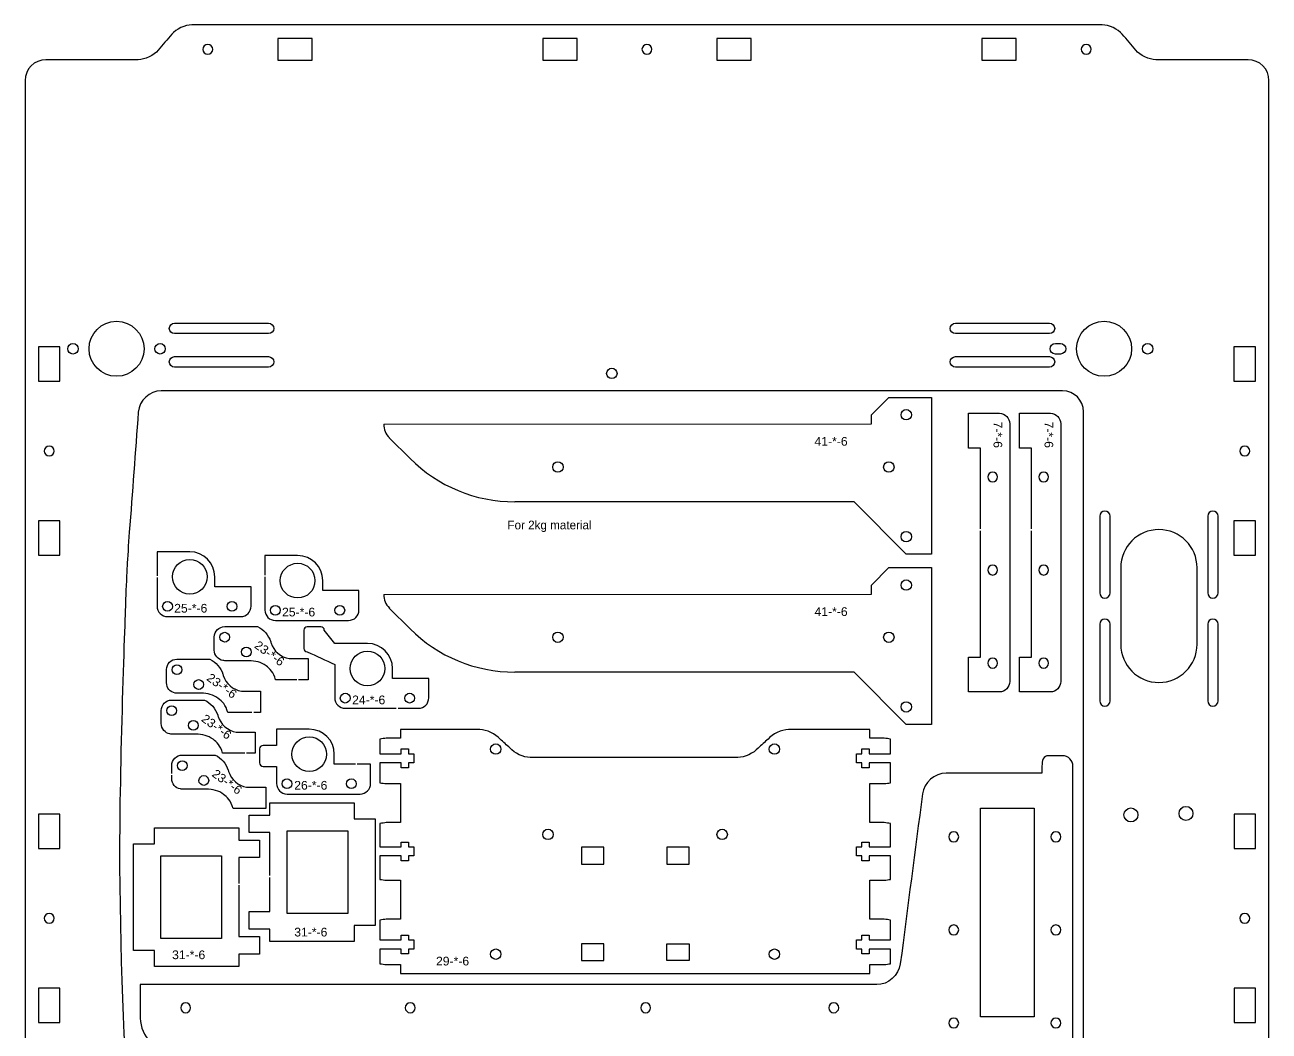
# Model space of a CAD drawing. Extents: x 0 to 723, y 0 to 489.
# Drawn here: x 5.7 to 362.8, y 199.7 to 488.6 of the extents above; entities that cross this region are included whole.
import ezdxf

# ---------------------------------------------------------------- set-up
doc = ezdxf.new("R2010")
doc.units = 0
doc.layers.get('0').update_dxf_attribs({"linetype": 'CONTINUOUS'})
for name, color, linetype in [('GRAVIRANJE', 3, 'CONTINUOUS'), ('HOLES', 160, 'CONTINUOUS'), ('IZREZ', 7, 'CONTINUOUS'), ('Prvi izrez', 6, 'CONTINUOUS'), ('PRVI_IZREZ', 6, 'CONTINUOUS')]:
    doc.layers.add(name, color=color, linetype=linetype)
doc.styles.get("Standard").update_dxf_attribs({"font": 'ARIAL.TTF'})

msp = doc.modelspace()

# ---------------------------------------------------------------- linework, layer by layer
at = {"layer": 'HOLES'}
for points in [[(78.25, 478.48), (88.1, 478.48), (88.1, 484.68), (78.25, 484.68), (78.25, 484.68)], [(164.17, 484.68), (154.32, 484.68), (154.32, 478.48), (164.17, 478.48), (164.17, 478.48)], [(214.17, 484.68), (204.32, 484.68), (204.32, 478.48), (214.17, 478.48), (214.17, 478.48)], [(290.27, 484.68), (280.42, 484.68), (280.42, 478.48), (290.27, 478.48), (290.27, 478.48)], [(9.54, 386.32), (15.74, 386.32), (15.74, 396.17), (9.54, 396.17), (9.54, 396.17)], [(352.76, 386.32), (358.96, 386.32), (358.96, 396.17), (352.76, 396.17), (352.76, 396.17)], [(9.54, 336.32), (15.74, 336.32), (15.74, 346.17), (9.54, 346.17), (9.54, 346.17)], [(352.76, 336.32), (358.96, 336.32), (358.96, 346.17), (352.76, 346.17), (352.76, 346.17)], [(9.54, 252.14), (15.74, 252.14), (15.74, 261.99), (9.54, 261.99), (9.54, 261.99)], [(352.77, 252.14), (358.97, 252.14), (358.97, 261.99), (352.77, 261.99), (352.77, 261.99)], [(98.38, 233.48), (80.98, 233.48), (80.98, 257.18), (98.38, 257.18), (98.38, 257.18)], [(44.69, 250), (62.09, 250), (62.09, 226.3), (44.69, 226.3), (44.69, 226.3)], [(9.54, 202.14), (15.74, 202.14), (15.74, 211.99), (9.54, 211.99), (9.54, 211.99)], [(352.77, 202.14), (358.97, 202.14), (358.97, 211.99), (352.77, 211.99), (352.77, 211.99)]]:
    msp.add_lwpolyline(points, close=True, dxfattribs=at)
at = {"layer": 'HOLES', "linetype": 'Continuous'}
msp.add_lwpolyline([(295.44, 203.74), (279.99, 203.74), (279.99, 263.74), (295.44, 263.74)], close=True, dxfattribs=at)
at = {"layer": 'HOLES', "elevation": -38.5}
for points in [[(165.43, 252.45), (165.43, 247.66), (171.83, 247.66), (171.83, 252.45), (171.83, 252.45)], [(189.94, 252.45), (189.94, 247.66), (196.34, 247.66), (196.34, 252.45), (196.34, 252.45)], [(171.83, 219.96), (171.83, 224.75), (165.43, 224.75), (165.43, 219.96), (165.43, 219.96)], [(189.94, 219.96), (189.94, 224.75), (196.34, 224.75), (196.34, 219.96)]]:
    msp.add_lwpolyline(points, close=True, dxfattribs=at)
at = {"layer": 'HOLES'}
for centre, radius in [((174.16, 388.52), 1.5), ((258.68, 376.65), 1.5), ((158.68, 361.65), 1.5), ((253.68, 361.65), 1.5), ((258.68, 341.65), 1.5), ((258.68, 327.76), 1.5), ((158.68, 312.76), 1.5), ((253.68, 312.76), 1.5), ((258.68, 292.76), 1.5), ((140.84, 280.67), 1.5), ((220.84, 280.67), 1.5), ((323.18, 261.75), 2), ((338.98, 262.19), 2), ((155.84, 256.16), 1.5), ((205.84, 256.16), 1.5), ((140.84, 221.77), 1.5), ((220.84, 221.77), 1.5)]:
    msp.add_circle(centre, radius, dxfattribs=at)
at = {"layer": 'HOLES', "linetype": 'Continuous'}
for centre in [(53.01, 330.12), (83.97, 329.02), (104.02, 303.79), (87.31, 279.19)]:
    msp.add_circle(centre, 4.98, dxfattribs=at)
at = {"layer": 'HOLES'}
for points, knots in [([(59.6, 481.57), (59.6, 480.79), (58.96, 480.15), (58.17, 480.15), (57.38, 480.15), (56.75, 480.79), (56.75, 481.57), (56.75, 482.36), (57.38, 483), (58.17, 483), (58.96, 483), (59.6, 482.36), (59.6, 481.57)], [0, 0, 0, 0, 1, 1, 1, 2, 2, 2, 3, 3, 3, 4, 4, 4, 4]), ([(182.82, 481.58), (182.82, 482.37), (183.46, 483), (184.24, 483), (185.03, 483), (185.67, 482.37), (185.67, 481.58), (185.67, 480.79), (185.03, 480.15), (184.24, 480.15), (183.46, 480.15), (182.82, 480.79), (182.82, 481.58)], [0, 0, 0, 0, 1, 1, 1, 2, 2, 2, 3, 3, 3, 4, 4, 4, 4]), ([(308.92, 481.58), (308.92, 482.36), (309.55, 483), (310.34, 483), (311.13, 483), (311.76, 482.36), (311.76, 481.58), (311.76, 480.79), (311.13, 480.15), (310.34, 480.15), (309.55, 480.15), (308.92, 480.79), (308.92, 481.58)], [0, 0, 0, 0, 1, 1, 1, 2, 2, 2, 3, 3, 3, 4, 4, 4, 4]), ([(39.88, 395.59), (39.88, 399.95), (36.34, 403.49), (31.98, 403.49), (27.61, 403.49), (24.08, 399.95), (24.08, 395.59), (24.08, 391.23), (27.61, 387.69), (31.98, 387.69), (36.34, 387.69), (39.88, 391.23), (39.88, 395.59)], [0, 0, 0, 0, 1, 1, 1, 2, 2, 2, 3, 3, 3, 4, 4, 4, 4]), ([(75.62, 402.94), (66.62, 402.94), (57.62, 402.94), (48.62, 402.94), (47.79, 402.94), (47.12, 402.27), (47.12, 401.44), (47.12, 400.61), (47.79, 399.94), (48.62, 399.94), (57.62, 399.94), (66.62, 399.94), (75.62, 399.94), (76.44, 399.94), (77.12, 400.61), (77.12, 401.44), (77.12, 402.27), (76.44, 402.94), (75.62, 402.94), (75.62, 402.94), (75.62, 402.94), (75.62, 402.94)], [0, 0, 0, 0, 1, 1, 1, 2, 2, 2, 3, 3, 3, 4, 4, 4, 5, 5, 5, 6, 6, 6, 6.000001, 6.000001, 6.000001, 6.000001]), ([(299.8, 402.94), (290.8, 402.94), (281.8, 402.94), (272.8, 402.94), (271.97, 402.94), (271.3, 402.27), (271.3, 401.44), (271.3, 400.61), (271.97, 399.94), (272.8, 399.94), (281.8, 399.94), (290.8, 399.94), (299.8, 399.94), (300.63, 399.94), (301.3, 400.61), (301.3, 401.44), (301.3, 402.27), (300.63, 402.94), (299.8, 402.94)], [0, 0, 0, 0, 1, 1, 1, 2, 2, 2, 3, 3, 3, 4, 4, 4, 5, 5, 5, 6, 6, 6, 6]), ([(323.38, 395.59), (323.38, 399.95), (319.84, 403.49), (315.48, 403.49), (311.11, 403.49), (307.58, 399.95), (307.58, 395.59), (307.58, 391.23), (311.11, 387.69), (315.48, 387.69), (319.84, 387.69), (323.38, 391.23), (323.38, 395.59)], [0, 0, 0, 0, 1, 1, 1, 2, 2, 2, 3, 3, 3, 4, 4, 4, 4]), ([(20.98, 395.59), (20.98, 396.42), (20.3, 397.09), (19.48, 397.09), (18.65, 397.09), (17.97, 396.42), (17.97, 395.59), (17.97, 394.76), (18.65, 394.09), (19.48, 394.09), (20.3, 394.09), (20.98, 394.76), (20.98, 395.59)], [0, 0, 0, 0, 1, 1, 1, 2, 2, 2, 3, 3, 3, 4, 4, 4, 4]), ([(45.98, 395.59), (45.98, 396.42), (45.3, 397.09), (44.48, 397.09), (43.65, 397.09), (42.98, 396.42), (42.98, 395.59), (42.98, 394.76), (43.65, 394.09), (44.48, 394.09), (45.3, 394.09), (45.98, 394.76), (45.98, 395.59)], [0, 0, 0, 0, 1, 1, 1, 2, 2, 2, 3, 3, 3, 4, 4, 4, 4]), ([(302.98, 394.09), (303.8, 394.09), (304.48, 394.76), (304.48, 395.59), (304.48, 396.42), (303.8, 397.09), (302.98, 397.09), (302.48, 397.09), (301.98, 397.09), (301.48, 397.09), (300.65, 397.09), (299.97, 396.42), (299.97, 395.59), (299.97, 394.76), (300.65, 394.09), (301.48, 394.09), (301.98, 394.09), (302.48, 394.09), (302.98, 394.09)], [0, 0, 0, 0, 1, 1, 1, 2, 2, 2, 3, 3, 3, 4, 4, 4, 5, 5, 5, 6, 6, 6, 6]), ([(329.48, 395.59), (329.48, 396.42), (328.8, 397.09), (327.98, 397.09), (327.15, 397.09), (326.48, 396.42), (326.48, 395.59), (326.48, 394.76), (327.15, 394.09), (327.98, 394.09), (328.8, 394.09), (329.48, 394.76), (329.48, 395.59)], [0, 0, 0, 0, 1, 1, 1, 2, 2, 2, 3, 3, 3, 4, 4, 4, 4]), ([(48.62, 393.34), (47.79, 393.34), (47.12, 392.67), (47.12, 391.84), (47.12, 391.01), (47.79, 390.34), (48.62, 390.34), (57.62, 390.34), (66.62, 390.34), (75.62, 390.34), (76.44, 390.34), (77.12, 391.01), (77.12, 391.84), (77.12, 392.67), (76.44, 393.34), (75.62, 393.34), (66.62, 393.34), (57.62, 393.34), (48.62, 393.34)], [0, 0, 0, 0, 1, 1, 1, 2, 2, 2, 3, 3, 3, 4, 4, 4, 5, 5, 5, 6, 6, 6, 6]), ([(299.8, 393.34), (290.8, 393.34), (281.8, 393.34), (272.8, 393.34), (271.97, 393.34), (271.3, 392.67), (271.3, 391.84), (271.3, 391.01), (271.97, 390.34), (272.8, 390.34), (281.8, 390.34), (290.8, 390.34), (299.8, 390.34), (300.63, 390.34), (301.3, 391.01), (301.3, 391.84), (301.3, 392.67), (300.63, 393.34), (299.8, 393.34)], [0, 0, 0, 0, 1, 1, 1, 2, 2, 2, 3, 3, 3, 4, 4, 4, 5, 5, 5, 6, 6, 6, 6]), ([(12.64, 367.67), (13.43, 367.67), (14.07, 367.03), (14.07, 366.24), (14.07, 365.45), (13.43, 364.82), (12.64, 364.82), (11.86, 364.82), (11.22, 365.45), (11.22, 366.24), (11.22, 367.03), (11.86, 367.67), (12.64, 367.67)], [0, 0, 0, 0, 1, 1, 1, 2, 2, 2, 3, 3, 3, 4, 4, 4, 4]), ([(355.86, 367.67), (356.64, 367.67), (357.28, 367.03), (357.28, 366.24), (357.28, 365.45), (356.64, 364.82), (355.86, 364.82), (355.07, 364.82), (354.43, 365.45), (354.43, 366.24), (354.43, 367.03), (355.07, 367.67), (355.86, 367.67)], [0, 0, 0, 0, 1, 1, 1, 2, 2, 2, 3, 3, 3, 4, 4, 4, 4]), ([(282.06, 358.79), (282.06, 359.57), (282.7, 360.21), (283.49, 360.21), (284.28, 360.21), (284.91, 359.57), (284.91, 358.79), (284.91, 358), (284.28, 357.36), (283.49, 357.36), (282.7, 357.36), (282.06, 358), (282.06, 358.79)], [0, 0, 0, 0, 1, 1, 1, 2, 2, 2, 3, 3, 3, 4, 4, 4, 4]), ([(296.71, 358.79), (296.71, 359.57), (297.35, 360.21), (298.13, 360.21), (298.92, 360.21), (299.56, 359.57), (299.56, 358.79), (299.56, 358), (298.92, 357.36), (298.13, 357.36), (297.35, 357.36), (296.71, 358), (296.71, 358.79)], [0, 0, 0, 0, 1, 1, 1, 2, 2, 2, 3, 3, 3, 4, 4, 4, 4]), ([(317.21, 347.49), (317.21, 340.16), (317.21, 332.83), (317.21, 325.49), (317.21, 324.66), (316.54, 323.99), (315.71, 323.99), (314.88, 323.99), (314.21, 324.66), (314.21, 325.49), (314.21, 332.83), (314.21, 340.16), (314.21, 347.49), (314.21, 348.32), (314.88, 348.99), (315.71, 348.99), (316.54, 348.99), (317.21, 348.32), (317.21, 347.49)], [0, 0, 0, 0, 1, 1, 1, 2, 2, 2, 3, 3, 3, 4, 4, 4, 5, 5, 5, 6, 6, 6, 6]), ([(348.21, 347.49), (348.21, 340.16), (348.21, 332.83), (348.21, 325.49), (348.21, 324.66), (347.54, 323.99), (346.71, 323.99), (345.88, 323.99), (345.21, 324.66), (345.21, 325.49), (345.21, 332.83), (345.21, 340.16), (345.21, 347.49), (345.21, 348.32), (345.88, 348.99), (346.71, 348.99), (347.54, 348.99), (348.21, 348.32), (348.21, 347.49)], [0, 0, 0, 0, 1, 1, 1, 2, 2, 2, 3, 3, 3, 4, 4, 4, 5, 5, 5, 6, 6, 6, 6]), ([(342.16, 310.74), (342.16, 304.69), (337.26, 299.79), (331.21, 299.79), (325.16, 299.79), (320.26, 304.69), (320.26, 310.74), (320.26, 318.08), (320.26, 325.41), (320.26, 332.74), (320.26, 338.79), (325.16, 343.69), (331.21, 343.69), (337.26, 343.69), (342.16, 338.79), (342.16, 332.74), (342.16, 325.41), (342.16, 318.08), (342.16, 310.74)], [0, 0, 0, 0, 1, 1, 1, 2, 2, 2, 3, 3, 3, 4, 4, 4, 5, 5, 5, 6, 6, 6, 6]), ([(282.06, 332.06), (282.06, 332.85), (282.7, 333.49), (283.49, 333.49), (284.28, 333.49), (284.91, 332.85), (284.91, 332.06), (284.91, 331.28), (284.28, 330.64), (283.49, 330.64), (282.7, 330.64), (282.06, 331.28), (282.06, 332.06)], [0, 0, 0, 0, 1, 1, 1, 2, 2, 2, 3, 3, 3, 4, 4, 4, 4]), ([(296.71, 332.06), (296.71, 332.85), (297.35, 333.49), (298.13, 333.49), (298.92, 333.49), (299.56, 332.85), (299.56, 332.06), (299.56, 331.28), (298.92, 330.64), (298.13, 330.64), (297.35, 330.64), (296.71, 331.28), (296.71, 332.06)], [0, 0, 0, 0, 1, 1, 1, 2, 2, 2, 3, 3, 3, 4, 4, 4, 4]), ([(45.22, 321.62), (45.21, 320.85), (45.84, 320.22), (46.61, 320.22), (47.38, 320.22), (48.01, 320.84), (48.02, 321.61), (48.02, 322.39), (47.39, 323.02), (46.62, 323.02), (45.85, 323.02), (45.22, 322.4), (45.22, 321.62)], [0, 0, 0, 0, 1, 1, 1, 2, 2, 2, 3, 3, 3, 4, 4, 4, 4]), ([(63.71, 321.62), (63.71, 320.85), (64.33, 320.22), (65.1, 320.22), (65.88, 320.22), (66.51, 320.84), (66.51, 321.61), (66.51, 322.39), (65.89, 323.02), (65.11, 323.02), (64.34, 323.02), (63.71, 322.4), (63.71, 321.62)], [0, 0, 0, 0, 1, 1, 1, 2, 2, 2, 3, 3, 3, 4, 4, 4, 4]), ([(76.18, 320.52), (76.17, 319.75), (76.8, 319.12), (77.57, 319.12), (78.34, 319.12), (78.97, 319.74), (78.98, 320.51), (78.98, 321.29), (78.35, 321.92), (77.58, 321.92), (76.81, 321.92), (76.18, 321.3), (76.18, 320.52)], [0, 0, 0, 0, 1, 1, 1, 2, 2, 2, 3, 3, 3, 4, 4, 4, 4]), ([(94.67, 320.52), (94.67, 319.75), (95.29, 319.12), (96.07, 319.12), (96.84, 319.12), (97.47, 319.74), (97.47, 320.51), (97.47, 321.29), (96.85, 321.92), (96.08, 321.92), (95.3, 321.92), (94.67, 321.3), (94.67, 320.52)], [0, 0, 0, 0, 1, 1, 1, 2, 2, 2, 3, 3, 3, 4, 4, 4, 4]), ([(317.21, 316.49), (317.21, 309.16), (317.21, 301.83), (317.21, 294.49), (317.21, 293.67), (316.54, 292.99), (315.71, 292.99), (314.88, 292.99), (314.21, 293.67), (314.21, 294.49), (314.21, 301.83), (314.21, 309.16), (314.21, 316.49), (314.21, 317.32), (314.88, 317.99), (315.71, 317.99), (316.54, 317.99), (317.21, 317.32), (317.21, 316.49)], [0, 0, 0, 0, 1, 1, 1, 2, 2, 2, 3, 3, 3, 4, 4, 4, 5, 5, 5, 6, 6, 6, 6]), ([(348.21, 316.49), (348.21, 309.16), (348.21, 301.83), (348.21, 294.49), (348.21, 293.67), (347.54, 292.99), (346.71, 292.99), (345.88, 292.99), (345.21, 293.67), (345.21, 294.49), (345.21, 301.83), (345.21, 309.16), (345.21, 316.49), (345.21, 317.32), (345.88, 317.99), (346.71, 317.99), (347.54, 317.99), (348.21, 317.32), (348.21, 316.49)], [0, 0, 0, 0, 1, 1, 1, 2, 2, 2, 3, 3, 3, 4, 4, 4, 5, 5, 5, 6, 6, 6, 6]), ([(61.64, 312.8), (61.64, 312.02), (62.26, 311.4), (63.04, 311.39), (63.81, 311.39), (64.44, 312.01), (64.44, 312.79), (64.44, 313.56), (63.82, 314.19), (63.05, 314.19), (62.27, 314.2), (61.65, 313.57), (61.64, 312.8)], [0, 0, 0, 0, 1, 1, 1, 2, 2, 2, 3, 3, 3, 4, 4, 4, 4]), ([(67.84, 308.54), (67.84, 307.77), (68.46, 307.14), (69.24, 307.14), (70.01, 307.13), (70.64, 307.76), (70.64, 308.53), (70.64, 309.3), (70.02, 309.93), (69.25, 309.94), (68.47, 309.94), (67.84, 309.32), (67.84, 308.54)], [0, 0, 0, 0, 1, 1, 1, 2, 2, 2, 3, 3, 3, 4, 4, 4, 4]), ([(47.93, 303.46), (47.93, 302.69), (48.55, 302.06), (49.32, 302.06), (50.1, 302.06), (50.73, 302.68), (50.73, 303.45), (50.73, 304.23), (50.11, 304.85), (49.33, 304.86), (48.56, 304.86), (47.93, 304.24), (47.93, 303.46)], [0, 0, 0, 0, 1, 1, 1, 2, 2, 2, 3, 3, 3, 4, 4, 4, 4]), ([(282.06, 305.34), (282.06, 306.13), (282.7, 306.77), (283.49, 306.77), (284.28, 306.77), (284.91, 306.13), (284.91, 305.34), (284.91, 304.56), (284.28, 303.92), (283.49, 303.92), (282.7, 303.92), (282.06, 304.56), (282.06, 305.34)], [0, 0, 0, 0, 1, 1, 1, 2, 2, 2, 3, 3, 3, 4, 4, 4, 4]), ([(296.71, 305.34), (296.71, 306.13), (297.35, 306.77), (298.13, 306.77), (298.92, 306.77), (299.56, 306.13), (299.56, 305.34), (299.56, 304.56), (298.92, 303.92), (298.13, 303.92), (297.35, 303.92), (296.71, 304.56), (296.71, 305.34)], [0, 0, 0, 0, 1, 1, 1, 2, 2, 2, 3, 3, 3, 4, 4, 4, 4]), ([(54.13, 299.21), (54.13, 298.43), (54.75, 297.81), (55.52, 297.8), (56.3, 297.8), (56.93, 298.42), (56.93, 299.2), (56.93, 299.97), (56.31, 300.6), (55.53, 300.6), (54.76, 300.6), (54.13, 299.98), (54.13, 299.21)], [0, 0, 0, 0, 1, 1, 1, 2, 2, 2, 3, 3, 3, 4, 4, 4, 4]), ([(96.22, 295.3), (96.22, 294.52), (96.85, 293.89), (97.62, 293.89), (98.39, 293.89), (99.02, 294.51), (99.02, 295.29), (99.03, 296.06), (98.4, 296.69), (97.63, 296.69), (96.86, 296.69), (96.23, 296.07), (96.22, 295.3)], [0, 0, 0, 0, 1, 1, 1, 2, 2, 2, 3, 3, 3, 4, 4, 4, 4]), ([(114.72, 295.3), (114.72, 294.52), (115.34, 293.89), (116.11, 293.89), (116.89, 293.89), (117.51, 294.51), (117.52, 295.29), (117.52, 296.06), (116.9, 296.69), (116.12, 296.69), (115.35, 296.69), (114.72, 296.07), (114.72, 295.3)], [0, 0, 0, 0, 1, 1, 1, 2, 2, 2, 3, 3, 3, 4, 4, 4, 4]), ([(46.42, 291.72), (46.42, 290.95), (47.04, 290.32), (47.82, 290.32), (48.59, 290.31), (49.22, 290.94), (49.22, 291.71), (49.23, 292.48), (48.6, 293.11), (47.83, 293.12), (47.05, 293.12), (46.43, 292.49), (46.42, 291.72)], [0, 0, 0, 0, 1, 1, 1, 2, 2, 2, 3, 3, 3, 4, 4, 4, 4]), ([(52.62, 287.46), (52.62, 286.69), (53.24, 286.06), (54.02, 286.06), (54.79, 286.06), (55.42, 286.68), (55.42, 287.45), (55.42, 288.23), (54.8, 288.86), (54.03, 288.86), (53.25, 288.86), (52.63, 288.24), (52.62, 287.46)], [0, 0, 0, 0, 1, 1, 1, 2, 2, 2, 3, 3, 3, 4, 4, 4, 4]), ([(49.44, 275.91), (49.43, 275.14), (50.06, 274.51), (50.83, 274.51), (51.6, 274.5), (52.23, 275.13), (52.24, 275.9), (52.24, 276.67), (51.61, 277.3), (50.84, 277.31), (50.07, 277.31), (49.44, 276.68), (49.44, 275.91)], [0, 0, 0, 0, 1, 1, 1, 2, 2, 2, 3, 3, 3, 4, 4, 4, 4]), ([(55.64, 271.66), (55.63, 270.88), (56.26, 270.25), (57.03, 270.25), (57.8, 270.25), (58.43, 270.87), (58.43, 271.65), (58.44, 272.42), (57.81, 273.05), (57.04, 273.05), (56.27, 273.05), (55.64, 272.43), (55.64, 271.66)], [0, 0, 0, 0, 1, 1, 1, 2, 2, 2, 3, 3, 3, 4, 4, 4, 4]), ([(79.51, 270.7), (79.51, 269.93), (80.14, 269.3), (80.91, 269.3), (81.68, 269.29), (82.31, 269.92), (82.31, 270.69), (82.32, 271.46), (81.69, 272.09), (80.92, 272.09), (80.15, 272.1), (79.52, 271.47), (79.51, 270.7)], [0, 0, 0, 0, 1, 1, 1, 2, 2, 2, 3, 3, 3, 4, 4, 4, 4]), ([(98.01, 270.7), (98.01, 269.93), (98.63, 269.3), (99.4, 269.3), (100.18, 269.29), (100.8, 269.92), (100.81, 270.69), (100.81, 271.46), (100.19, 272.09), (99.41, 272.09), (98.64, 272.1), (98.01, 271.47), (98.01, 270.7)], [0, 0, 0, 0, 1, 1, 1, 2, 2, 2, 3, 3, 3, 4, 4, 4, 4]), ([(270.89, 255.46), (270.89, 256.25), (271.52, 256.89), (272.31, 256.89), (273.1, 256.89), (273.74, 256.25), (273.74, 255.46), (273.74, 254.68), (273.1, 254.04), (272.31, 254.04), (271.52, 254.04), (270.89, 254.68), (270.89, 255.46)], [0, 0, 0, 0, 1, 1, 1, 2, 2, 2, 3, 3, 3, 4, 4, 4, 4]), ([(300.2, 255.46), (300.2, 256.25), (300.84, 256.89), (301.63, 256.89), (302.41, 256.89), (303.05, 256.25), (303.05, 255.46), (303.05, 254.68), (302.41, 254.04), (301.63, 254.04), (300.84, 254.04), (300.2, 254.68), (300.2, 255.46)], [0, 0, 0, 0, 1, 1, 1, 2, 2, 2, 3, 3, 3, 4, 4, 4, 4]), ([(12.64, 233.49), (13.43, 233.49), (14.07, 232.86), (14.07, 232.07), (14.07, 231.28), (13.43, 230.64), (12.64, 230.64), (11.86, 230.64), (11.22, 231.28), (11.22, 232.07), (11.22, 232.86), (11.86, 233.49), (12.64, 233.49)], [0, 0, 0, 0, 1, 1, 1, 2, 2, 2, 3, 3, 3, 4, 4, 4, 4]), ([(355.87, 233.49), (356.65, 233.49), (357.29, 232.86), (357.29, 232.07), (357.29, 231.28), (356.65, 230.64), (355.87, 230.64), (355.08, 230.64), (354.44, 231.28), (354.44, 232.07), (354.44, 232.86), (355.08, 233.49), (355.87, 233.49)], [0, 0, 0, 0, 1, 1, 1, 2, 2, 2, 3, 3, 3, 4, 4, 4, 4]), ([(270.89, 228.74), (270.89, 229.53), (271.52, 230.16), (272.31, 230.16), (273.1, 230.16), (273.74, 229.53), (273.74, 228.74), (273.74, 227.95), (273.1, 227.31), (272.31, 227.31), (271.52, 227.31), (270.89, 227.95), (270.89, 228.74)], [0, 0, 0, 0, 1, 1, 1, 2, 2, 2, 3, 3, 3, 4, 4, 4, 4]), ([(300.2, 228.74), (300.2, 229.53), (300.84, 230.16), (301.63, 230.16), (302.41, 230.16), (303.05, 229.53), (303.05, 228.74), (303.05, 227.95), (302.41, 227.31), (301.63, 227.31), (300.84, 227.31), (300.2, 227.95), (300.2, 228.74)], [0, 0, 0, 0, 1, 1, 1, 2, 2, 2, 3, 3, 3, 4, 4, 4, 4]), ([(50.41, 206.38), (50.41, 207.17), (51.05, 207.8), (51.84, 207.8), (52.62, 207.8), (53.26, 207.17), (53.26, 206.38), (53.26, 205.59), (52.62, 204.95), (51.84, 204.95), (51.05, 204.95), (50.41, 205.59), (50.41, 206.38)], [0, 0, 0, 0, 1, 1, 1, 2, 2, 2, 3, 3, 3, 4, 4, 4, 4]), ([(114.86, 206.38), (114.86, 207.17), (115.5, 207.8), (116.29, 207.8), (117.07, 207.8), (117.71, 207.17), (117.71, 206.38), (117.71, 205.59), (117.07, 204.95), (116.29, 204.95), (115.5, 204.95), (114.86, 205.59), (114.86, 206.38)], [0, 0, 0, 0, 1, 1, 1, 2, 2, 2, 3, 3, 3, 4, 4, 4, 4]), ([(182.44, 206.38), (182.44, 207.17), (183.08, 207.8), (183.86, 207.8), (184.65, 207.8), (185.29, 207.17), (185.29, 206.38), (185.29, 205.59), (184.65, 204.95), (183.86, 204.95), (183.08, 204.95), (182.44, 205.59), (182.44, 206.38)], [0, 0, 0, 0, 1, 1, 1, 2, 2, 2, 3, 3, 3, 4, 4, 4, 4]), ([(236.45, 206.38), (236.45, 207.17), (237.09, 207.8), (237.87, 207.8), (238.66, 207.8), (239.3, 207.17), (239.3, 206.38), (239.3, 205.59), (238.66, 204.95), (237.87, 204.95), (237.09, 204.95), (236.45, 205.59), (236.45, 206.38)], [0, 0, 0, 0, 1, 1, 1, 2, 2, 2, 3, 3, 3, 4, 4, 4, 4]), ([(270.89, 202.01), (270.89, 202.8), (271.52, 203.44), (272.31, 203.44), (273.1, 203.44), (273.74, 202.8), (273.74, 202.01), (273.74, 201.23), (273.1, 200.59), (272.31, 200.59), (271.52, 200.59), (270.89, 201.23), (270.89, 202.01)], [0, 0, 0, 0, 1, 1, 1, 2, 2, 2, 3, 3, 3, 4, 4, 4, 4]), ([(300.2, 202.01), (300.2, 202.8), (300.84, 203.44), (301.63, 203.44), (302.41, 203.44), (303.05, 202.8), (303.05, 202.01), (303.05, 201.23), (302.41, 200.59), (301.63, 200.59), (300.84, 200.59), (300.2, 201.23), (300.2, 202.01)], [0, 0, 0, 0, 1, 1, 1, 2, 2, 2, 3, 3, 3, 4, 4, 4, 4])]:
    msp.add_open_spline(points, degree=3, knots=knots, dxfattribs=at)
at = {"layer": 'IZREZ'}
for points, knots in [([(362.8, 16.57), (362.8, 23.24), (362.8, 29.9), (362.8, 36.57), (362.81, 181.91), (362.81, 327.25), (362.81, 472.59), (362.81, 475.89), (360.11, 478.59), (356.81, 478.59), (347.99, 478.59), (339.17, 478.59), (330.35, 478.59), (328.41, 478.59), (325.8, 479.81), (324.56, 481.3), (323.27, 482.83), (321.99, 484.36), (320.7, 485.89), (319.46, 487.38), (316.85, 488.59), (314.91, 488.59), (227.81, 488.59), (140.71, 488.59), (53.61, 488.59), (51.67, 488.59), (49.06, 487.38), (47.82, 485.89), (46.53, 484.36), (45.25, 482.83), (43.96, 481.3), (42.72, 479.81), (40.11, 478.59), (38.17, 478.59), (29.35, 478.59), (20.53, 478.59), (11.71, 478.59), (8.41, 478.59), (5.71, 475.89), (5.71, 472.59), (5.71, 325.25), (5.71, 177.91), (5.71, 30.57)], [8.136972, 8.136972, 8.136972, 8.136972, 9.136972, 9.136972, 9.136972, 10.136972, 10.136972, 10.136972, 11.136972, 11.136972, 11.136972, 12.136972, 12.136972, 12.136972, 13.136972, 13.136972, 13.136972, 14.136972, 14.136972, 14.136972, 15.136972, 15.136972, 15.136972, 16.136972, 16.136972, 16.136972, 17.136972, 17.136972, 17.136972, 18.136972, 18.136972, 18.136972, 19.136972, 19.136972, 19.136972, 20.136972, 20.136972, 20.136972, 21.136972, 21.136972, 21.136972, 22.106268, 22.106268, 22.106268, 22.106268]), ([(44.76, 128.52), (44.73, 128.54), (44.71, 128.56), (44.69, 128.58), (41.44, 129.18), (38.52, 132.41), (38.21, 135.76), (38.21, 135.76), (32.86, 192.75), (32.86, 252.51), (32.86, 277.56), (34.59, 323.66), (34.59, 323.66), (34.72, 327.02), (34.91, 331.36), (35.01, 333.3), (35.11, 335.24), (35.4, 339.57), (35.65, 342.92), (36.51, 354.42), (37.37, 365.92), (38.22, 377.42), (38.52, 380.77), (41.46, 383.52), (44.76, 383.52), (131.02, 383.52), (217.29, 383.52), (303.56, 383.52), (306.87, 383.52), (309.56, 380.83), (309.56, 377.52), (309.56, 296.52), (309.56, 215.52), (309.56, 134.52), (309.56, 131.2), (306.87, 128.52), (303.56, 128.52), (217.29, 128.52), (131.02, 128.52), (44.76, 128.52)], [0, 0, 0, 0, 1, 1, 1, 2, 2, 2, 3, 3, 3, 4, 4, 4, 5, 5, 5, 6, 6, 6, 7, 7, 7, 8, 8, 8, 9, 9, 9, 10, 10, 10, 11, 11, 11, 12, 12, 12, 13, 13, 13, 13])]:
    msp.add_open_spline(points, degree=3, knots=knots, dxfattribs=at)
at = {"layer": 'Prvi izrez'}
for p, q in [((248.68, 376.65), (253.68, 381.65)), ((253.68, 381.65), (265.93, 381.65)), ((265.93, 381.65), (265.93, 336.65)), ((248.68, 374.03), (248.68, 376.65)), ((108.68, 373.93), (248.68, 374.03)), ((138.68, 373.93), (138.68, 374.03)), ((248.68, 374.02), (248.68, 374.03)), ((116.23, 364.1), (110.29, 370.04)), ((243.68, 351.65), (146.28, 351.65)), ((258.68, 336.65), (243.68, 351.65)), ((265.93, 336.65), (258.68, 336.65)), ((248.68, 327.76), (253.68, 332.76)), ((253.68, 332.76), (265.93, 332.76)), ((265.93, 332.76), (265.93, 287.76)), ((108.68, 325.04), (248.68, 325.14)), ((138.68, 325.04), (138.68, 325.14)), ((248.68, 325.14), (248.68, 327.76)), ((248.68, 325.13), (248.68, 325.14)), ((116.23, 315.21), (110.29, 321.15)), ((243.68, 302.76), (146.28, 302.76)), ((258.68, 287.76), (243.68, 302.76)), ((265.93, 287.76), (258.68, 287.76))]:
    msp.add_line(p, q, dxfattribs=at)
for centre, radius, start, end in [((114.18, 373.93), 5.5, 180, 225), ((146.28, 394.15), 42.5, 225, 270), ((114.18, 325.04), 5.5, 180, 225), ((146.28, 345.26), 42.5, 225, 270)]:
    msp.add_arc(centre, radius, start, end, dxfattribs=at)
at = {"layer": 'PRVI_IZREZ'}
for points in [[(76.01, 244.33), (76.01, 256.68), (70.01, 256.68), (70.01, 261.67), (76.01, 261.67), (76.01, 265.27), (100.21, 265.27), (100.21, 260.67), (106.21, 260.67), (106.21, 229.99), (100.21, 229.99), (100.21, 225.39), (76.01, 225.39), (76.01, 228.99), (70.01, 228.99), (70.01, 233.98), (76.01, 233.98), (76.01, 243.83)], [(67.05, 241.61), (67.05, 226.8), (73.05, 226.8), (73.05, 221.81), (67.05, 221.81), (67.05, 218.21), (42.85, 218.21), (42.85, 222.81), (36.85, 222.81), (36.85, 253.49), (42.85, 253.49), (42.85, 258.09), (67.05, 258.09), (67.05, 254.49), (73.05, 254.49), (73.05, 249.5), (67.05, 249.5), (67.05, 242.11)]]:
    msp.add_lwpolyline(points, dxfattribs=at)
for points, knots in [([(279.97, 343.87), (279.97, 351.61), (279.97, 359.34), (279.97, 367.07), (278.84, 367.07), (277.71, 367.07), (276.57, 367.07), (276.57, 370.41), (276.57, 373.74), (276.57, 377.07), (279.52, 377.07), (282.46, 377.07), (285.4, 377.07), (287.05, 377.07), (288.4, 375.72), (288.4, 374.07), (288.4, 349.41), (288.4, 324.74), (288.4, 300.07), (288.4, 298.42), (287.05, 297.07), (285.4, 297.07), (282.46, 297.07), (279.52, 297.07), (276.57, 297.07), (276.57, 300.41), (276.57, 303.74), (276.57, 307.07), (277.71, 307.07), (278.84, 307.07), (279.97, 307.07), (279.97, 319.17), (279.97, 331.27), (279.97, 343.37)], [0, 0, 0, 0, 0.386717, 0.386717, 0.386717, 1.386717, 1.386717, 1.386717, 2.386717, 2.386717, 2.386717, 3.386717, 3.386717, 3.386717, 4.386717, 4.386717, 4.386717, 5.386717, 5.386717, 5.386717, 6.386717, 6.386717, 6.386717, 7.386717, 7.386717, 7.386717, 8.386717, 8.386717, 8.386717, 9.386717, 9.386717, 9.386717, 9.991667, 9.991667, 9.991667, 9.991667]), ([(294.62, 343.87), (294.62, 351.61), (294.62, 359.34), (294.62, 367.07), (293.48, 367.07), (292.35, 367.07), (291.22, 367.07), (291.22, 370.41), (291.22, 373.74), (291.22, 377.07), (294.16, 377.07), (297.1, 377.07), (300.04, 377.07), (301.69, 377.07), (303.04, 375.72), (303.04, 374.07), (303.04, 349.41), (303.04, 324.74), (303.04, 300.07), (303.04, 298.42), (301.69, 297.07), (300.04, 297.07), (297.1, 297.07), (294.16, 297.07), (291.22, 297.07), (291.22, 300.41), (291.22, 303.74), (291.22, 307.07), (292.35, 307.07), (293.48, 307.07), (294.62, 307.07), (294.62, 319.17), (294.62, 331.27), (294.62, 343.37)], [0, 0, 0, 0, 0.386717, 0.386717, 0.386717, 1.386717, 1.386717, 1.386717, 2.386717, 2.386717, 2.386717, 3.386717, 3.386717, 3.386717, 4.386717, 4.386717, 4.386717, 5.386717, 5.386717, 5.386717, 6.386717, 6.386717, 6.386717, 7.386717, 7.386717, 7.386717, 8.386717, 8.386717, 8.386717, 9.386717, 9.386717, 9.386717, 9.991667, 9.991667, 9.991667, 9.991667]), ([(43.62, 329.94), (43.62, 327.19), (43.62, 324.44), (43.62, 321.69), (43.62, 320.03), (44.96, 318.69), (46.62, 318.69), (53.61, 318.69), (60.61, 318.69), (67.61, 318.69), (69.27, 318.69), (70.61, 320.03), (70.61, 321.69), (70.61, 323.56), (70.61, 325.43), (70.61, 327.29), (67.14, 327.29), (63.67, 327.29), (60.2, 327.29), (60.2, 328.24), (60.2, 329.18), (60.2, 330.12), (60.2, 334.09), (56.98, 337.31), (53.01, 337.31), (49.88, 337.31), (46.75, 337.31), (43.61, 337.31), (43.61, 335.31), (43.61, 333.31), (43.62, 331.31), (43.62, 331.31), (43.62, 331.31), (43.62, 331.31), (43.62, 331.02), (43.62, 330.73), (43.62, 330.44)], [0, 0, 0, 0, 0.857446, 0.857446, 0.857446, 1.857446, 1.857446, 1.857446, 2.857446, 2.857446, 2.857446, 3.857446, 3.857446, 3.857446, 4.857446, 4.857446, 4.857446, 5.857446, 5.857446, 5.857446, 6.857446, 6.857446, 6.857446, 7.857446, 7.857446, 7.857446, 8.857446, 8.857446, 8.857446, 9.857446, 9.857446, 9.857446, 10.857446, 10.857446, 10.857446, 10.948022, 10.948022, 10.948022, 10.948022]), ([(74.58, 330.13), (74.58, 326.95), (74.58, 323.77), (74.58, 320.59), (74.58, 318.93), (75.92, 317.59), (77.58, 317.59), (84.58, 317.59), (91.57, 317.59), (98.57, 317.59), (100.23, 317.59), (101.57, 318.93), (101.57, 320.59), (101.57, 322.46), (101.57, 324.33), (101.57, 326.19), (98.1, 326.19), (94.63, 326.19), (91.16, 326.19), (91.16, 327.14), (91.16, 328.08), (91.16, 329.02), (91.16, 332.99), (87.94, 336.21), (83.97, 336.21), (80.84, 336.21), (77.71, 336.21), (74.57, 336.21), (74.57, 334.35), (74.58, 332.49), (74.58, 330.63)], [0, 0, 0, 0, 0.991517, 0.991517, 0.991517, 1.991517, 1.991517, 1.991517, 2.991517, 2.991517, 2.991517, 3.991517, 3.991517, 3.991517, 4.991517, 4.991517, 4.991517, 5.991517, 5.991517, 5.991517, 6.991517, 6.991517, 6.991517, 7.991517, 7.991517, 7.991517, 8.991517, 8.991517, 8.991517, 9.921785, 9.921785, 9.921785, 9.921785]), ([(83.72, 300.52), (81.69, 300.52), (79.66, 300.52), (77.64, 300.52), (77.08, 302.72), (75.94, 303.75), (74.9, 304.55), (73.52, 305.6), (71.81, 306.03), (69.94, 306.03), (67.64, 306.03), (65.34, 306.04), (63.04, 306.04), (62.86, 306.04), (62.68, 306.06), (62.51, 306.09), (61.11, 306.34), (60.04, 307.56), (60.04, 309.04), (60.04, 310.3), (60.04, 311.56), (60.04, 312.83), (60.04, 314.48), (61.39, 315.83), (63.04, 315.83), (66.19, 315.83), (69.33, 315.83), (72.48, 315.83), (74.26, 314.95), (75.63, 313.39), (76.24, 311.48), (76.27, 311.36), (76.31, 311.23), (76.34, 311.11), (77.05, 308.92), (79.11, 306.93), (81.54, 306.63), (83.37, 306.63), (85.2, 306.63), (87.03, 306.63), (87.03, 304.59), (87.03, 302.55), (87.03, 300.52), (86.1, 300.52), (85.16, 300.52), (84.22, 300.52)], [0, 0, 0, 0, 0.647679, 0.647679, 0.647679, 1.647679, 1.647679, 1.647679, 2.647679, 2.647679, 2.647679, 3.647679, 3.647679, 3.647679, 4.647679, 4.647679, 4.647679, 5.647679, 5.647679, 5.647679, 6.647679, 6.647679, 6.647679, 7.647679, 7.647679, 7.647679, 8.647679, 8.647679, 8.647679, 9.647679, 9.647679, 9.647679, 10.647679, 10.647679, 10.647679, 11.647679, 11.647679, 11.647679, 12.647679, 12.647679, 12.647679, 13.647679, 13.647679, 13.647679, 13.946797, 13.946797, 13.946797, 13.946797]), ([(112.79, 292.36), (114.73, 292.36), (116.68, 292.36), (118.62, 292.36), (120.28, 292.36), (121.62, 293.7), (121.62, 295.36), (121.62, 297.23), (121.62, 299.1), (121.62, 300.97), (118.15, 300.97), (114.68, 300.97), (111.21, 300.97), (111.21, 301.91), (111.21, 302.85), (111.21, 303.79), (111.21, 307.76), (107.99, 310.98), (104.02, 310.98), (100.89, 310.98), (97.75, 310.98), (94.62, 310.98), (93.62, 312.25), (92.62, 313.51), (91.62, 314.78), (91.62, 315.33), (91.16, 315.78), (90.61, 315.78), (89.31, 315.78), (88.02, 315.78), (86.72, 315.78), (86.17, 315.78), (85.73, 315.33), (85.73, 314.78), (85.73, 313.05), (85.73, 311.31), (85.73, 309.58), (85.73, 309.03), (86.17, 308.58), (86.72, 308.58), (89.36, 307.38), (91.99, 306.18), (94.63, 304.98), (94.63, 301.77), (94.63, 298.57), (94.63, 295.36), (94.63, 293.7), (95.97, 292.36), (97.63, 292.36), (102.51, 292.36), (107.4, 292.36), (112.29, 292.36)], [0, 0, 0, 0, 0.277575, 0.277575, 0.277575, 1.277575, 1.277575, 1.277575, 2.277575, 2.277575, 2.277575, 3.277575, 3.277575, 3.277575, 4.277575, 4.277575, 4.277575, 5.277575, 5.277575, 5.277575, 6.277575, 6.277575, 6.277575, 7.277575, 7.277575, 7.277575, 8.277575, 8.277575, 8.277575, 9.277575, 9.277575, 9.277575, 10.277575, 10.277575, 10.277575, 11.277575, 11.277575, 11.277575, 12.277575, 12.277575, 12.277575, 13.277575, 13.277575, 13.277575, 14.277575, 14.277575, 14.277575, 15.277575, 15.277575, 15.277575, 15.976181, 15.976181, 15.976181, 15.976181]), ([(70.86, 291.18), (68.55, 291.18), (66.23, 291.18), (63.92, 291.18), (63.37, 293.38), (62.22, 294.42), (61.19, 295.22), (59.81, 296.27), (58.09, 296.7), (56.23, 296.7), (53.93, 296.7), (51.63, 296.7), (49.33, 296.7), (49.15, 296.7), (48.97, 296.72), (48.8, 296.75), (47.4, 297), (46.33, 298.23), (46.33, 299.7), (46.33, 300.97), (46.33, 302.23), (46.33, 303.49), (46.33, 305.15), (47.67, 306.49), (49.33, 306.49), (52.48, 306.49), (55.62, 306.49), (58.77, 306.49), (60.54, 305.62), (61.92, 304.05), (62.53, 302.14), (62.56, 302.02), (62.59, 301.9), (62.63, 301.78), (63.34, 299.58), (65.39, 297.6), (67.82, 297.3), (69.66, 297.3), (71.49, 297.3), (73.32, 297.3), (73.32, 295.26), (73.32, 293.22), (73.32, 291.18), (72.67, 291.18), (72.01, 291.18), (71.36, 291.18)], [0, 0, 0, 0, 0.73775, 0.73775, 0.73775, 1.73775, 1.73775, 1.73775, 2.73775, 2.73775, 2.73775, 3.73775, 3.73775, 3.73775, 4.73775, 4.73775, 4.73775, 5.73775, 5.73775, 5.73775, 6.73775, 6.73775, 6.73775, 7.73775, 7.73775, 7.73775, 8.73775, 8.73775, 8.73775, 9.73775, 9.73775, 9.73775, 10.73775, 10.73775, 10.73775, 11.73775, 11.73775, 11.73775, 12.73775, 12.73775, 12.73775, 13.73775, 13.73775, 13.73775, 13.946797, 13.946797, 13.946797, 13.946797]), ([(68.78, 279.44), (66.66, 279.44), (64.54, 279.44), (62.42, 279.44), (61.86, 281.64), (60.72, 282.68), (59.68, 283.47), (58.31, 284.53), (56.59, 284.95), (54.72, 284.95), (52.42, 284.96), (50.12, 284.96), (47.82, 284.96), (47.64, 284.96), (47.46, 284.98), (47.29, 285.01), (45.89, 285.26), (44.82, 286.49), (44.82, 287.96), (44.82, 289.22), (44.82, 290.49), (44.82, 291.75), (44.82, 293.41), (46.17, 294.75), (47.82, 294.75), (50.97, 294.75), (54.12, 294.75), (57.26, 294.75), (59.04, 293.87), (60.41, 292.31), (61.02, 290.4), (61.05, 290.28), (61.09, 290.16), (61.12, 290.04), (61.83, 287.84), (63.89, 285.85), (66.32, 285.55), (68.15, 285.55), (69.98, 285.55), (71.81, 285.55), (71.81, 283.51), (71.81, 281.48), (71.81, 279.44), (70.97, 279.44), (70.12, 279.44), (69.28, 279.44)], [0, 0, 0, 0, 0.676635, 0.676635, 0.676635, 1.676635, 1.676635, 1.676635, 2.676635, 2.676635, 2.676635, 3.676635, 3.676635, 3.676635, 4.676635, 4.676635, 4.676635, 5.676635, 5.676635, 5.676635, 6.676635, 6.676635, 6.676635, 7.676635, 7.676635, 7.676635, 8.676635, 8.676635, 8.676635, 9.676635, 9.676635, 9.676635, 10.676635, 10.676635, 10.676635, 11.676635, 11.676635, 11.676635, 12.676635, 12.676635, 12.676635, 13.676635, 13.676635, 13.676635, 13.946797, 13.946797, 13.946797, 13.946797]), ([(100.56, 276.37), (98.54, 276.37), (96.52, 276.37), (94.5, 276.37), (94.5, 277.31), (94.5, 278.25), (94.5, 279.19), (94.5, 283.16), (91.28, 286.38), (87.31, 286.38), (84.18, 286.38), (81.04, 286.38), (77.91, 286.38), (77.91, 284.82), (77.91, 283.26), (77.92, 281.71), (77.92, 281.7), (77.92, 281.7), (77.92, 281.7), (76.62, 281.7), (75.33, 281.7), (74.04, 281.7), (73.49, 281.7), (73.04, 281.26), (73.04, 280.7), (73.04, 279.37), (73.04, 278.04), (73.04, 276.7), (73.04, 276.15), (73.49, 275.7), (74.04, 275.7), (75.33, 275.7), (76.62, 275.7), (77.92, 275.7), (77.92, 274.06), (77.92, 272.41), (77.92, 270.76), (77.92, 269.11), (79.26, 267.76), (80.92, 267.76), (87.91, 267.76), (94.91, 267.76), (101.91, 267.76), (103.57, 267.76), (104.91, 269.11), (104.91, 270.76), (104.91, 272.63), (104.91, 274.5), (104.91, 276.37), (103.63, 276.37), (102.34, 276.37), (101.06, 276.37)], [0, 0, 0, 0, 0.58231, 0.58231, 0.58231, 1.58231, 1.58231, 1.58231, 2.58231, 2.58231, 2.58231, 3.58231, 3.58231, 3.58231, 4.58231, 4.58231, 4.58231, 5.58231, 5.58231, 5.58231, 6.58231, 6.58231, 6.58231, 7.58231, 7.58231, 7.58231, 8.58231, 8.58231, 8.58231, 9.58231, 9.58231, 9.58231, 10.58231, 10.58231, 10.58231, 11.58231, 11.58231, 11.58231, 12.58231, 12.58231, 12.58231, 13.58231, 13.58231, 13.58231, 14.58231, 14.58231, 14.58231, 15.58231, 15.58231, 15.58231, 15.951952, 15.951952, 15.951952, 15.951952]), ([(248.26, 218.78, 38.5), (248.26, 217.94, 38.5), (248.26, 217.09, 38.5), (248.26, 216.25, 38.5), (203.34, 216.25, 12.83), (158.42, 216.25, -12.83), (113.49, 216.25, -38.5), (113.49, 217.09, -38.5), (113.49, 217.94, -38.5), (113.49, 218.78, -38.5), (112.13, 218.78, -38.5), (110.78, 218.78, -38.5), (109.42, 218.78, -38.5), (108.81, 218.86, -38.5), (108.2, 218.94, -38.5), (107.59, 219.03, -38.5), (107.59, 220.44, -38.5), (107.59, 221.84, -38.5), (107.59, 223.25, -38.5), (109.63, 223.25, -38.5), (111.68, 223.25, -38.5), (113.72, 223.25, -38.5), (113.72, 222.78, -38.5), (113.72, 222.32, -38.5), (113.72, 221.85, -38.5), (114.42, 221.85, -38.5), (115.12, 221.85, -38.5), (115.82, 221.85, -38.5), (115.82, 222.32, -38.5), (115.82, 222.78, -38.5), (115.82, 223.25, -38.5), (116.33, 223.25, -38.5), (116.84, 223.25, -38.5), (117.35, 223.25, -38.5), (117.35, 224.12, -38.5), (117.35, 224.98, -38.5), (117.35, 225.85, -38.5), (116.84, 225.85, -38.5), (116.33, 225.85, -38.5), (115.82, 225.85, -38.5), (115.82, 226.32, -38.5), (115.82, 226.78, -38.5), (115.82, 227.25, -38.5), (115.12, 227.25, -38.5), (114.42, 227.25, -38.5), (113.72, 227.25, -38.5), (113.72, 226.78, -38.5), (113.72, 226.32, -38.5), (113.72, 225.85, -38.5), (111.68, 225.85, -38.5), (109.63, 225.85, -38.5), (107.59, 225.85, -38.5), (107.59, 227.76, -38.5), (107.59, 229.67, -38.5), (107.59, 231.58, -38.5), (108.2, 231.66, -38.5), (108.81, 231.75, -38.5), (109.42, 231.83, -38.5), (110.78, 231.83, -38.5), (112.13, 231.83, -38.5), (113.49, 231.83, -38.5), (113.49, 235.55, -38.5), (113.49, 239.28, -38.5), (113.49, 243, -38.5), (112.13, 243, -38.5), (110.78, 243, -38.5), (109.42, 243, -38.5), (108.81, 243.09, -38.5), (108.2, 243.17, -38.5), (107.59, 243.25, -38.5), (107.59, 245.49, -38.5), (107.59, 247.74, -38.5), (107.59, 249.98, -38.5), (109.63, 249.98, -38.5), (111.68, 249.98, -38.5), (113.72, 249.98, -38.5), (113.72, 249.51, -38.5), (113.72, 249.04, -38.5), (113.72, 248.58, -38.5), (114.42, 248.58, -38.5), (115.12, 248.58, -38.5), (115.82, 248.58, -38.5), (115.82, 249.04, -38.5), (115.82, 249.51, -38.5), (115.82, 249.98, -38.5), (116.33, 249.98, -38.5), (116.84, 249.98, -38.5), (117.35, 249.98, -38.5), (117.35, 250.84, -38.5), (117.35, 251.71, -38.5), (117.35, 252.58, -38.5), (116.84, 252.58, -38.5), (116.33, 252.58, -38.5), (115.82, 252.58, -38.5), (115.82, 253.04, -38.5), (115.82, 253.51, -38.5), (115.82, 253.98, -38.5), (115.12, 253.98, -38.5), (114.42, 253.98, -38.5), (113.72, 253.98, -38.5), (113.72, 253.51, -38.5), (113.72, 253.04, -38.5), (113.72, 252.58, -38.5), (111.68, 252.58, -38.5), (109.63, 252.58, -38.5), (107.59, 252.58, -38.5), (107.59, 254.82, -38.5), (107.59, 257.06, -38.5), (107.59, 259.3, -38.5), (108.2, 259.39, -38.5), (108.81, 259.47, -38.5), (109.42, 259.55, -38.5), (110.78, 259.55, -38.5), (112.13, 259.55, -38.5), (113.49, 259.55, -38.5), (113.49, 263.28, -38.5), (113.49, 267, -38.5), (113.49, 270.73, -38.5), (112.13, 270.73, -38.5), (110.78, 270.73, -38.5), (109.42, 270.73, -38.5), (108.81, 270.81, -38.5), (108.2, 270.89, -38.5), (107.59, 270.98, -38.5), (107.59, 272.89, -38.5), (107.59, 274.79, -38.5), (107.59, 276.7, -38.5), (109.63, 276.7, -38.5), (111.68, 276.7, -38.5), (113.72, 276.7, -38.5), (113.72, 276.23, -38.5), (113.72, 275.77, -38.5), (113.72, 275.3, -38.5), (114.42, 275.3, -38.5), (115.12, 275.3, -38.5), (115.82, 275.3, -38.5), (115.82, 275.77, -38.5), (115.82, 276.23, -38.5), (115.82, 276.7, -38.5), (116.33, 276.7, -38.5), (116.84, 276.7, -38.5), (117.35, 276.7, -38.5), (117.35, 277.57, -38.5), (117.35, 278.43, -38.5), (117.35, 279.3, -38.5), (116.84, 279.3, -38.5), (116.33, 279.3, -38.5), (115.82, 279.3, -38.5), (115.82, 279.77, -38.5), (115.82, 280.23, -38.5), (115.82, 280.7, -38.5), (115.12, 280.7, -38.5), (114.42, 280.7, -38.5), (113.72, 280.7, -38.5), (113.72, 280.23, -38.5), (113.72, 279.77, -38.5), (113.72, 279.3, -38.5), (111.68, 279.3, -38.5), (109.63, 279.3, -38.5), (107.59, 279.3, -38.5), (107.59, 280.71, -38.5), (107.59, 282.12, -38.5), (107.59, 283.53, -38.5), (108.2, 283.61, -38.5), (108.81, 283.69, -38.5), (109.42, 283.78, -38.5), (110.78, 283.78, -38.5), (112.13, 283.78, -38.5), (113.49, 283.78, -38.5), (113.49, 284.6, -38.5), (113.49, 285.43, -38.5), (113.49, 286.25, -38.5), (121.08, 286.25, -38.5), (128.67, 286.25, -38.5), (136.26, 286.25, -38.5), (138.21, 286.25, -38.5), (140.82, 285.04, -38.5), (142.07, 283.55, -38.5), (143.03, 282.68, -38.5), (143.98, 281.82, -38.5), (144.94, 280.95, -38.5), (146.19, 279.47, -38.5), (148.8, 278.25, -38.5), (150.75, 278.25, -38.5), (170.61, 278.25, -38.5), (190.48, 278.25, -38.5), (210.35, 278.25, -38.5), (212.29, 278.25, -38.5), (214.91, 279.47, -38.5), (216.16, 280.95, -38.5), (217.11, 281.82, -38.5), (218.07, 282.68, -38.5), (219.02, 283.55, -38.5), (220.27, 285.04, -38.5), (222.89, 286.25, -38.5), (224.83, 286.25, -38.5), (232.64, 286.25, -12.83), (240.45, 286.25, 12.83), (248.26, 286.25, 38.5), (248.26, 285.43, 38.5), (248.26, 284.6, 38.5), (248.26, 283.78, 38.5), (249.62, 283.78, 38.5), (250.98, 283.78, 38.5), (252.34, 283.78, 38.5), (252.95, 283.69, 38.5), (253.56, 283.61, 38.5), (254.16, 283.53, 38.5), (254.16, 282.12, 38.5), (254.16, 280.71, 38.5), (254.16, 279.3, 38.5), (252.12, 279.3, 38.5), (250.08, 279.3, 38.5), (248.04, 279.3, 38.5), (248.04, 279.77, 38.5), (248.04, 280.23, 38.5), (248.04, 280.7, 38.5), (247.34, 280.7, 38.5), (246.64, 280.7, 38.5), (245.94, 280.7, 38.5), (245.94, 280.23, 38.5), (245.94, 279.77, 38.5), (245.94, 279.3, 38.5), (245.42, 279.3, 38.5), (244.91, 279.3, 38.5), (244.4, 279.3, 38.5), (244.4, 278.43, 38.5), (244.4, 277.57, 38.5), (244.4, 276.7, 38.5), (244.91, 276.7, 38.5), (245.42, 276.7, 38.5), (245.94, 276.7, 38.5), (245.94, 276.23, 38.5), (245.94, 275.77, 38.5), (245.94, 275.3, 38.5), (246.64, 275.3, 38.5), (247.34, 275.3, 38.5), (248.04, 275.3, 38.5), (248.04, 275.77, 38.5), (248.04, 276.23, 38.5), (248.04, 276.7, 38.5), (250.08, 276.7, 38.5), (252.12, 276.7, 38.5), (254.16, 276.7, 38.5), (254.16, 274.79, 38.5), (254.16, 272.89, 38.5), (254.16, 270.98, 38.5), (253.56, 270.89, 38.5), (252.95, 270.81, 38.5), (252.34, 270.73, 38.5), (250.98, 270.73, 38.5), (249.62, 270.73, 38.5), (248.26, 270.73, 38.5), (248.26, 267, 38.5), (248.26, 263.28, 38.5), (248.26, 259.55, 38.5), (249.62, 259.55, 38.5), (250.98, 259.55, 38.5), (252.34, 259.55, 38.5), (252.95, 259.47, 38.5), (253.56, 259.39, 38.5), (254.16, 259.3, 38.5), (254.16, 257.06, 38.5), (254.16, 254.82, 38.5), (254.16, 252.58, 38.5), (252.12, 252.58, 38.5), (250.08, 252.58, 38.5), (248.04, 252.58, 38.5), (248.04, 253.04, 38.5), (248.04, 253.51, 38.5), (248.04, 253.98, 38.5), (247.34, 253.98, 38.5), (246.64, 253.98, 38.5), (245.94, 253.98, 38.5), (245.94, 253.51, 38.5), (245.94, 253.04, 38.5), (245.94, 252.58, 38.5), (245.42, 252.58, 38.5), (244.91, 252.58, 38.5), (244.4, 252.58, 38.5), (244.4, 251.71, 38.5), (244.4, 250.84, 38.5), (244.4, 249.98, 38.5), (244.91, 249.98, 38.5), (245.42, 249.98, 38.5), (245.94, 249.98, 38.5), (245.94, 249.51, 38.5), (245.94, 249.04, 38.5), (245.94, 248.58, 38.5), (246.64, 248.58, 38.5), (247.34, 248.58, 38.5), (248.04, 248.58, 38.5), (248.04, 249.04, 38.5), (248.04, 249.51, 38.5), (248.04, 249.98, 38.5), (250.08, 249.98, 38.5), (252.12, 249.98, 38.5), (254.16, 249.98, 38.5), (254.16, 247.74, 38.5), (254.16, 245.49, 38.5), (254.16, 243.25, 38.5), (253.56, 243.17, 38.5), (252.95, 243.09, 38.5), (252.34, 243, 38.5), (250.98, 243, 38.5), (249.62, 243, 38.5), (248.26, 243, 38.5), (248.26, 239.28, 38.5), (248.26, 235.55, 38.5), (248.26, 231.83, 38.5), (249.62, 231.83, 38.5), (250.98, 231.83, 38.5), (252.34, 231.83, 38.5), (252.95, 231.75, 38.5), (253.56, 231.66, 38.5), (254.16, 231.58, 38.5), (254.16, 229.67, 38.5), (254.16, 227.76, 38.5), (254.16, 225.85, 38.5), (252.12, 225.85, 38.5), (250.08, 225.85, 38.5), (248.04, 225.85, 38.5), (248.04, 226.32, 38.5), (248.04, 226.78, 38.5), (248.04, 227.25, 38.5), (247.34, 227.25, 38.5), (246.64, 227.25, 38.5), (245.94, 227.25, 38.5), (245.94, 226.78, 38.5), (245.94, 226.32, 38.5), (245.94, 225.85, 38.5), (245.42, 225.85, 38.5), (244.91, 225.85, 38.5), (244.4, 225.85, 38.5), (244.4, 224.98, 38.5), (244.4, 224.12, 38.5), (244.4, 223.25, 38.5), (244.91, 223.25, 38.5), (245.42, 223.25, 38.5), (245.94, 223.25, 38.5), (245.94, 222.78, 38.5), (245.94, 222.32, 38.5), (245.94, 221.85, 38.5), (246.64, 221.85, 38.5), (247.34, 221.85, 38.5), (248.04, 221.85, 38.5), (248.04, 222.32, 38.5), (248.04, 222.78, 38.5), (248.04, 223.25, 38.5), (250.08, 223.25, 38.5), (252.12, 223.25, 38.5), (254.16, 223.25, 38.5), (254.16, 221.84, 38.5), (254.16, 220.44, 38.5), (254.16, 219.03, 38.5), (253.56, 218.94, 38.5), (252.95, 218.86, 38.5), (252.34, 218.78, 38.5), (250.98, 218.78, 38.5), (249.62, 218.78, 38.5), (248.26, 218.78, 38.5)], [0, 0, 0, 0, 1, 1, 1, 2, 2, 2, 3, 3, 3, 4, 4, 4, 5, 5, 5, 6, 6, 6, 7, 7, 7, 8, 8, 8, 9, 9, 9, 10, 10, 10, 11, 11, 11, 12, 12, 12, 13, 13, 13, 14, 14, 14, 15, 15, 15, 16, 16, 16, 17, 17, 17, 18, 18, 18, 19, 19, 19, 20, 20, 20, 21, 21, 21, 22, 22, 22, 23, 23, 23, 24, 24, 24, 25, 25, 25, 26, 26, 26, 27, 27, 27, 28, 28, 28, 29, 29, 29, 30, 30, 30, 31, 31, 31, 32, 32, 32, 33, 33, 33, 34, 34, 34, 35, 35, 35, 36, 36, 36, 37, 37, 37, 38, 38, 38, 39, 39, 39, 40, 40, 40, 41, 41, 41, 42, 42, 42, 43, 43, 43, 44, 44, 44, 45, 45, 45, 46, 46, 46, 47, 47, 47, 48, 48, 48, 49, 49, 49, 50, 50, 50, 51, 51, 51, 52, 52, 52, 53, 53, 53, 54, 54, 54, 55, 55, 55, 56, 56, 56, 57, 57, 57, 58, 58, 58, 59, 59, 59, 60, 60, 60, 61, 61, 61, 62, 62, 62, 63, 63, 63, 64, 64, 64, 65, 65, 65, 66, 66, 66, 67, 67, 67, 68, 68, 68, 69, 69, 69, 70, 70, 70, 71, 71, 71, 72, 72, 72, 73, 73, 73, 74, 74, 74, 75, 75, 75, 76, 76, 76, 77, 77, 77, 78, 78, 78, 79, 79, 79, 80, 80, 80, 81, 81, 81, 82, 82, 82, 83, 83, 83, 84, 84, 84, 85, 85, 85, 86, 86, 86, 87, 87, 87, 88, 88, 88, 89, 89, 89, 90, 90, 90, 91, 91, 91, 92, 92, 92, 93, 93, 93, 94, 94, 94, 95, 95, 95, 96, 96, 96, 97, 97, 97, 98, 98, 98, 99, 99, 99, 100, 100, 100, 101, 101, 101, 102, 102, 102, 103, 103, 103, 104, 104, 104, 105, 105, 105, 106, 106, 106, 107, 107, 107, 108, 108, 108, 109, 109, 109, 110, 110, 110, 111, 111, 111, 112, 112, 112, 113, 113, 113, 114, 114, 114, 115, 115, 115, 116, 116, 116, 117, 117, 117, 118, 118, 118, 119, 119, 119, 120, 120, 120, 120]), ([(301.34, 184.11), (300.97, 187.32), (300.61, 190.53), (300.24, 193.74), (216.43, 193.74), (132.62, 193.74), (48.81, 193.74), (43.31, 193.74), (38.81, 198.08), (38.81, 203.38), (38.81, 206.6), (38.81, 209.81), (38.81, 213.02), (109.27, 213.02), (179.73, 213.02), (250.2, 213.02), (253.5, 213.02), (256.54, 215.7), (256.97, 218.97), (259.09, 235.25), (261.21, 251.52), (263.33, 267.79), (263.75, 271.06), (266.8, 273.74), (270.1, 273.74), (279.28, 273.74), (288.45, 273.74), (297.63, 273.74), (297.63, 274.41), (297.63, 275.07), (297.63, 275.74), (297.63, 277.39), (297.98, 278.74), (299.63, 278.74), (300.93, 278.74), (302.24, 278.74), (303.54, 278.74), (305.19, 278.74), (306.54, 277.39), (306.54, 275.74), (306.54, 245.2), (306.54, 214.66), (306.54, 184.12), (304.81, 184.12), (303.07, 184.11), (301.34, 184.11)], [0, 0, 0, 0, 1, 1, 1, 2, 2, 2, 3, 3, 3, 4, 4, 4, 5, 5, 5, 6, 6, 6, 7, 7, 7, 8, 8, 8, 9, 9, 9, 10, 10, 10, 11, 11, 11, 12, 12, 12, 13, 13, 13, 14, 14, 14, 15, 15, 15, 15]), ([(47.84, 273.66), (47.84, 274.42), (47.84, 275.18), (47.84, 275.94), (47.84, 277.6), (49.18, 278.94), (50.84, 278.94), (53.98, 278.94), (57.13, 278.94), (60.28, 278.94), (62.05, 278.07), (63.42, 276.5), (64.03, 274.59), (64.07, 274.47), (64.1, 274.35), (64.13, 274.23), (64.84, 272.03), (66.9, 270.04), (69.33, 269.74), (71.16, 269.74), (73, 269.74), (74.83, 269.74), (74.83, 267.71), (74.83, 265.67), (74.83, 263.63), (71.7, 263.63), (68.56, 263.63), (65.43, 263.63), (64.87, 265.83), (63.73, 266.87), (62.69, 267.66), (61.32, 268.72), (59.6, 269.15), (57.73, 269.15), (55.43, 269.15), (53.14, 269.15), (50.84, 269.15), (50.65, 269.15), (50.48, 269.17), (50.3, 269.2), (48.9, 269.45), (47.84, 270.68), (47.84, 272.15), (47.84, 272.49), (47.84, 272.83), (47.84, 273.16)], [0, 0, 0, 0, 0.601123, 0.601123, 0.601123, 1.601123, 1.601123, 1.601123, 2.601123, 2.601123, 2.601123, 3.601123, 3.601123, 3.601123, 4.601123, 4.601123, 4.601123, 5.601123, 5.601123, 5.601123, 6.601123, 6.601123, 6.601123, 7.601123, 7.601123, 7.601123, 8.601123, 8.601123, 8.601123, 9.601123, 9.601123, 9.601123, 10.601123, 10.601123, 10.601123, 11.601123, 11.601123, 11.601123, 12.601123, 12.601123, 12.601123, 13.601123, 13.601123, 13.601123, 13.868083, 13.868083, 13.868083, 13.868083])]:
    msp.add_open_spline(points, degree=3, knots=knots, dxfattribs=at)

# ---------------------------------------------------------------- texts
at = {"insert": (144.2, 346.25), "char_height": 2.5, "width": 78.7544, "attachment_point": 1}
msp.add_mtext('{\\FARTXT.SHX|c0;For 2kg material}', dxfattribs=at)
at = {"layer": 'GRAVIRANJE'}
for s, rotation, p in [('7-*-6', 270, (283.73, 374.7)), ('7-*-6', 270, (298.37, 374.7)), ('23-*-6', 323.8807, (71.34, 309.94)), ('23-*-6', 323.8807, (57.63, 300.61)), ('23-*-6', 323.8807, (56.12, 288.86)), ('23-*-6', 323.8807, (59.14, 273.05))]:
    msp.add_text(s, height=2.5, rotation=rotation, dxfattribs=at).set_placement(p)
for s, p in [('41-*-6', (232.34, 367.77)), ('25-*-6', (48.53, 319.85)), ('25-*-6', (79.49, 318.75)), ('41-*-6', (232.34, 318.88)), ('24-*-6', (99.61, 293.53)), ('26-*-6', (82.99, 269.01)), ('31-*-6', (83, 226.86)), ('31-*-6', (47.93, 220.34)), ('29-*-6', (123.69, 218.54))]:
    msp.add_text(s, height=2.5, dxfattribs=at).set_placement(p)

doc.saveas('drawing.dxf')
